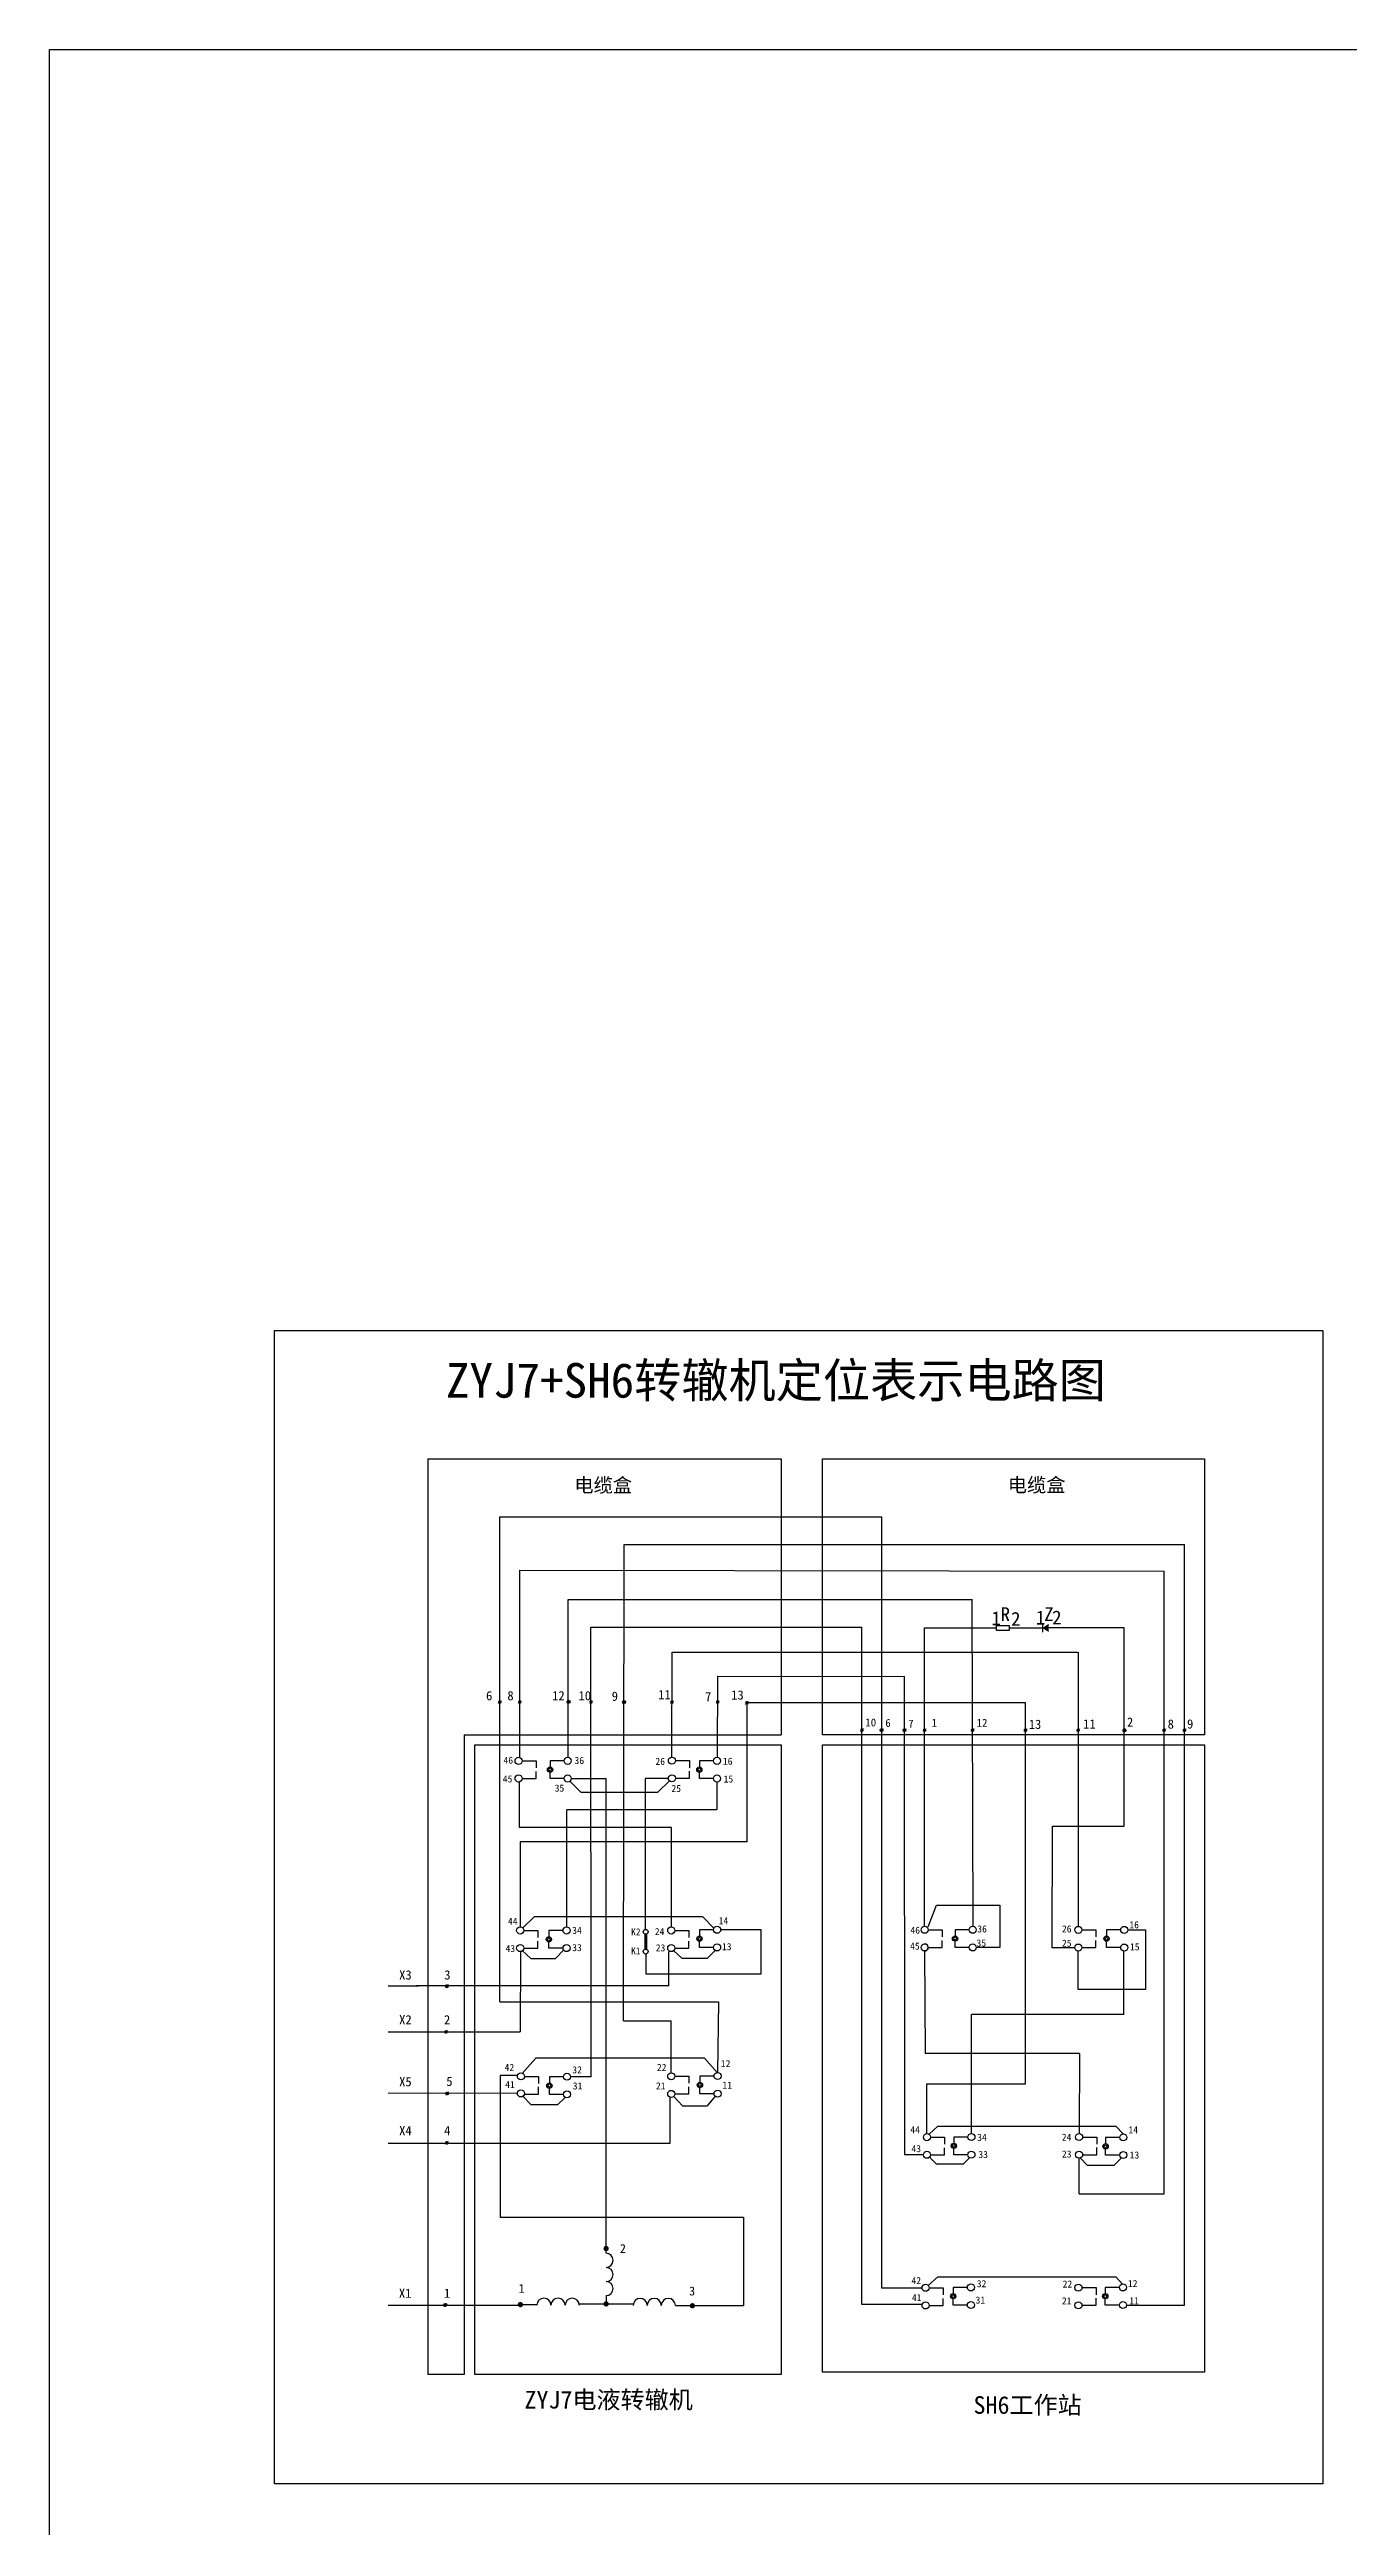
# Model space of a CAD drawing. Header units: millimetres. Extents: x 683 to 10813, y 550 to 4251.
# Drawn here: x 2953 to 4080, y 2103 to 4251 of the extents above; entities that cross this region are included whole.
import ezdxf
from ezdxf.enums import TextEntityAlignment as Align

# ---------------------------------------------------------------- set-up
doc = ezdxf.new("R2010")
doc.units = ezdxf.units.MM
doc.styles.add('宋体', font='SimSun.ttf')

# ---------------------------------------------------------------- blocks, each defined once
blk = doc.blocks.new('R')
blk.add_lwpolyline([(8, -1.6), (0, -1.6), (0, 1.6), (8, 1.6)], close=True)

msp = doc.modelspace()

# ---------------------------------------------------------------- hatches: boundary and pattern name
msp.add_hatch(color=256).paths.add_polyline_path([(3814.6, 2881.9), (3820.1, 2885.6), (3820.1, 2878.3)])
msp.add_hatch(color=256).paths.add_polyline_path([(3814.6, 2881.9), (3820.1, 2885.6), (3820.1, 2878.3)])

# ---------------------------------------------------------------- linework, layer by layer
for p, q in [((3281.4, 3028.6), (3281.4, 2234.6)), ((3281.4, 3028.6), (3588, 3028.6)), ((3588, 3028.6), (3588, 2789.3)), ((3344, 2978.2), (3675.3, 2978.2)), ((3344, 2557.7), (3344, 2978.2)), ((3344, 2978.2), (3675.3, 2978.2)), ((3675.3, 2309.5), (3675.3, 2978.2)), ((3451.3, 2541.4), (3451.8, 2954.4)), ((3451.3, 2541.4), (3451.8, 2954.4)), ((3451.8, 2954.4), (3937.9, 2954.4)), ((3451.8, 2954.4), (3937.9, 2954.4)), ((3937.9, 2294.8), (3937.9, 2954.4)), ((3361.2, 2769.5), (3361.4, 2932)), ((3361.2, 2769.5), (3361.4, 2932)), ((3361.4, 2932), (3920.1, 2931.1)), ((3361.4, 2932), (3920.1, 2931.1)), ((3920.1, 2453.2), (3920.1, 2931.1)), ((3920.1, 2391.4), (3920.1, 2931.1)), ((3754.4, 2623.3), (3753.7, 2906.5)), ((3423.1, 2492.6), (3423, 2882.7)), ((3423, 2882.7), (3657.8, 2882.7)), ((3423.1, 2492.6), (3423, 2882.7)), ((3423, 2882.7), (3657.8, 2882.7)), ((3657.8, 2295.3), (3657.8, 2882.7)), ((3712.4, 2623.3), (3712.3, 2881.9)), ((3785.7, 2881.9), (3789.2, 2881.9)), ((3789.2, 2881.9), (3814.4, 2881.9)), ((3814.6, 2885.6), (3814.6, 2878.3)), ((3814.6, 2885.6), (3814.6, 2878.3)), ((3885.5, 2882), (3820.1, 2882)), ((3493.2, 2770.1), (3493.3, 2860.8)), ((3493.2, 2770.1), (3493.3, 2860.8)), ((3493.3, 2860.8), (3845.1, 2860.8)), ((3493.3, 2860.8), (3845.1, 2860.8)), ((3845.5, 2860.8), (3845.5, 2623.2)), ((3845.5, 2860.8), (3845.5, 2623.2)), ((3532.8, 2770.1), (3532.9, 2839.5)), ((3558.5, 2696.6), (3558.5, 2817.3)), ((3559.8, 2817.3), (3799.9, 2817.3)), ((3559.8, 2817.3), (3799.9, 2817.3)), ((3799.9, 2486.6), (3799.9, 2817.3)), ((3312.9, 2789.3), (3312.9, 2234.6)), ((3312.9, 2789.3), (3588, 2789.3)), ((3363.2, 2766.7), (3375.5, 2766.7)), ((3363.2, 2766.7), (3375.5, 2766.7)), ((3363.2, 2751.4), (3375.5, 2751.4)), ((3363.2, 2751.4), (3375.5, 2751.4)), ((3375.5, 2766.7), (3375.5, 2760.5)), ((3375.5, 2766.7), (3375.5, 2760.5)), ((3375.5, 2751.4), (3375.5, 2757.5)), ((3375.5, 2751.4), (3375.5, 2757.5)), ((3399.8, 2766.7), (3387.5, 2766.7)), ((3387.5, 2766.7), (3387.5, 2760.6)), ((3387.5, 2751.4), (3387.5, 2757.6)), ((3399.8, 2751.4), (3387.5, 2751.4)), ((3405.9, 2751.4), (3436.2, 2751.4)), ((3436.2, 2346.1), (3436.2, 2751.4)), ((3490.1, 2751.4), (3470, 2751.4)), ((3490.1, 2751.4), (3470, 2751.4)), ((3470, 2751.4), (3470.1, 2620.5)), ((3491, 2749.5), (3480.9, 2739.4)), ((3491, 2749.5), (3480.9, 2739.4)), ((3496.3, 2766.9), (3508.5, 2766.9)), ((3496.3, 2766.9), (3508.5, 2766.9)), ((3496.3, 2751.6), (3508.5, 2751.6)), ((3496.3, 2751.6), (3508.5, 2751.6)), ((3508.5, 2766.9), (3508.5, 2760.7)), ((3508.5, 2766.9), (3508.5, 2760.7)), ((3508.5, 2751.6), (3508.5, 2757.7)), ((3508.5, 2751.6), (3508.5, 2757.7)), ((3529.2, 2766.7), (3517, 2766.7)), ((3517, 2766.7), (3517, 2760.6)), ((3517, 2751.4), (3517, 2757.6)), ((3529.2, 2751.4), (3517, 2751.4)), ((3360.7, 2748.2), (3360.7, 2709.1)), ((3360.7, 2748.2), (3360.7, 2709.1)), ((3404.9, 2748.7), (3414.2, 2739.4)), ((3404.9, 2748.7), (3414.2, 2739.4)), ((3414.2, 2739.4), (3480.9, 2739.4)), ((3414.2, 2739.4), (3480.9, 2739.4)), ((3532.3, 2748.2), (3532.3, 2724.5)), ((3360.7, 2709.1), (3492.7, 2709.1)), ((3360.7, 2709.1), (3492.7, 2709.1)), ((3492.9, 2623), (3492.9, 2708.6)), ((3492.9, 2623), (3492.9, 2708.6)), ((3558.5, 2696.6), (3361.6, 2696.6)), ((3361.6, 2696.6), (3361.6, 2622.6)), ((3363.7, 2621.6), (3373.6, 2631.4)), ((3363.7, 2621.6), (3373.6, 2631.4)), ((3519.9, 2631.4), (3373.6, 2631.4)), ((3519.9, 2631.4), (3373.6, 2631.4)), ((3529.6, 2621.7), (3519.9, 2631.4)), ((3529.6, 2621.7), (3519.9, 2631.4)), ((3751.1, 2620.2), (3738.8, 2620.2)), ((3738.8, 2620.2), (3738.8, 2614.1)), ((3364.7, 2619.6), (3376.9, 2619.6)), ((3364.7, 2619.6), (3376.9, 2619.6)), ((3364.7, 2604.3), (3376.9, 2604.3)), ((3364.7, 2604.3), (3376.9, 2604.3)), ((3376.9, 2619.6), (3376.9, 2613.4)), ((3376.9, 2619.6), (3376.9, 2613.4)), ((3376.9, 2604.3), (3376.9, 2610.4)), ((3376.9, 2604.3), (3376.9, 2610.4)), ((3398.7, 2619.6), (3386.5, 2619.6)), ((3386.5, 2619.6), (3386.5, 2613.5)), ((3469.6, 2616.6), (3469.6, 2603.1)), ((3469.6, 2616.6), (3469.6, 2603.1)), ((3470.4, 2616.3), (3470.4, 2603.4)), ((3470.4, 2616.3), (3470.4, 2603.4)), ((3470.6, 2599.2), (3470.6, 2582)), ((3470.6, 2599.2), (3470.6, 2582)), ((3471.1, 2616.6), (3471.1, 2603.1)), ((3471.1, 2616.6), (3471.1, 2603.1)), ((3490.3, 2601.4), (3490.3, 2571.5)), ((3490.3, 2601.4), (3490.3, 2571.5)), ((3494.8, 2601.9), (3501.9, 2595.6)), ((3494.8, 2601.9), (3501.9, 2595.6)), ((3495.7, 2619.6), (3507.9, 2619.6)), ((3495.7, 2619.6), (3507.9, 2619.6)), ((3495.7, 2604.3), (3507.9, 2604.3)), ((3495.7, 2604.3), (3507.9, 2604.3)), ((3507.9, 2619.6), (3507.9, 2613.4)), ((3507.9, 2619.6), (3507.9, 2613.4)), ((3507.9, 2604.3), (3507.9, 2610.4)), ((3507.9, 2604.3), (3507.9, 2610.4)), ((3517.1, 2620.2), (3517.1, 2614.1)), ((3529.3, 2620.2), (3517.1, 2620.2)), ((3517.1, 2620.2), (3517.1, 2614.1)), ((3529.3, 2620.2), (3517.1, 2620.2)), ((3517.1, 2604.9), (3517.1, 2611)), ((3517.1, 2604.9), (3517.1, 2611)), ((3529.3, 2604.9), (3517.1, 2604.9)), ((3529.3, 2604.9), (3517.1, 2604.9)), ((3530.9, 2602.5), (3524.2, 2595.6)), ((3530.9, 2602.5), (3524.2, 2595.6)), ((3570.7, 2620.2), (3535.4, 2620.2)), ((3570.7, 2582), (3570.7, 2620.2)), ((3712.4, 2601.8), (3712.8, 2512.8)), ((3715.4, 2620.2), (3727.7, 2620.2)), ((3715.4, 2620.2), (3727.7, 2620.2)), ((3715.4, 2604.9), (3727.7, 2604.9)), ((3715.4, 2604.9), (3727.7, 2604.9)), ((3727.7, 2620.2), (3727.7, 2614.1)), ((3727.7, 2620.2), (3727.7, 2614.1)), ((3727.7, 2604.9), (3727.7, 2611)), ((3727.7, 2604.9), (3727.7, 2611)), ((3738.8, 2604.9), (3738.8, 2611.1)), ((3751.1, 2604.9), (3738.8, 2604.9)), ((3842.6, 2604.7), (3823.1, 2604.7)), ((3823.1, 2604.7), (3823.1, 2604.7)), ((3823.1, 2604.7), (3823.1, 2604.7)), ((3848.7, 2620.1), (3861, 2620.1)), ((3848.7, 2620.1), (3861, 2620.1)), ((3848.7, 2604.8), (3861, 2604.8)), ((3848.7, 2604.8), (3861, 2604.8)), ((3861, 2620.1), (3861, 2614)), ((3861, 2620.1), (3861, 2614)), ((3861, 2604.8), (3861, 2610.9)), ((3861, 2604.8), (3861, 2610.9)), ((3870.2, 2620.1), (3870.2, 2614)), ((3882.4, 2620.1), (3870.2, 2620.1)), ((3870.2, 2604.8), (3870.2, 2611)), ((3882.4, 2604.8), (3870.2, 2604.8)), ((3885.2, 2586.5), (3885.2, 2601.7)), ((3470.6, 2582), (3570.7, 2582)), ((3501.9, 2595.6), (3524.2, 2595.6)), ((3501.9, 2595.6), (3524.2, 2595.6)), ((3247.1, 2571.5), (3273.7, 2571.5)), ((3247.1, 2571.5), (3273.7, 2571.5)), ((3490.6, 2571.6), (3271.3, 2571.5)), ((3490.6, 2571.6), (3271.3, 2571.5)), ((3344, 2557.7), (3533.5, 2557.7)), ((3533.5, 2557.7), (3532.8, 2496.4)), ((3451.2, 2541.4), (3492.6, 2541.4)), ((3451.2, 2541.4), (3492.6, 2541.4)), ((3492.6, 2496.3), (3492.6, 2541.4)), ((3492.6, 2496.3), (3492.6, 2541.4)), ((3753, 2485.7), (3753, 2546.7)), ((3753, 2485.7), (3753, 2535.2)), ((3885.2, 2546.7), (3758, 2546.7)), ((3846.6, 2512.8), (3712.8, 2512.8)), ((3846.6, 2512.8), (3846.4, 2443.6)), ((3359.4, 2493.8), (3344.1, 2493.8)), ((3363.4, 2495.6), (3374.8, 2508.7)), ((3365.2, 2493.1), (3377.5, 2493.1)), ((3365.2, 2493.1), (3377.5, 2493.1)), ((3521.5, 2508.9), (3374.9, 2508.9)), ((3377.5, 2493.1), (3377.5, 2486.9)), ((3377.5, 2493.1), (3377.5, 2486.9)), ((3399.1, 2492.8), (3386.9, 2492.8)), ((3386.9, 2492.8), (3386.9, 2486.6)), ((3399.1, 2492.8), (3386.9, 2492.8)), ((3386.9, 2492.8), (3386.9, 2486.6)), ((3423.1, 2492.6), (3405.3, 2492.6)), ((3495.6, 2493.2), (3507.9, 2493.2)), ((3495.6, 2493.2), (3507.9, 2493.2)), ((3507.9, 2493.2), (3507.9, 2487.1)), ((3507.9, 2493.2), (3507.9, 2487.1)), ((3517.5, 2493.4), (3517.5, 2487.3)), ((3529.7, 2493.4), (3517.5, 2493.4)), ((3532.4, 2496.4), (3521.5, 2508.9)), ((3359.2, 2478.3), (3247.1, 2478.4)), ((3359.2, 2478.3), (3247.1, 2478.4)), ((3363.8, 2475.8), (3371, 2468.3)), ((3363.8, 2475.8), (3371, 2468.3)), ((3365.2, 2477.8), (3377.5, 2477.8)), ((3365.2, 2477.8), (3377.5, 2477.8)), ((3377.5, 2477.8), (3377.5, 2483.9)), ((3377.5, 2477.8), (3377.5, 2483.9)), ((3386.9, 2477.5), (3386.9, 2483.6)), ((3386.9, 2477.5), (3386.9, 2483.6)), ((3399.1, 2477.5), (3386.9, 2477.5)), ((3399.1, 2477.5), (3386.9, 2477.5)), ((3400.5, 2474.9), (3394, 2468.3)), ((3400.5, 2474.9), (3394, 2468.3)), ((3491.7, 2435.3), (3491.7, 2475.1)), ((3494.8, 2475.7), (3502.3, 2467.5)), ((3495.6, 2477.9), (3507.9, 2477.9)), ((3495.6, 2477.9), (3507.9, 2477.9)), ((3507.9, 2477.9), (3507.9, 2484)), ((3507.9, 2477.9), (3507.9, 2484)), ((3517.5, 2478.1), (3517.5, 2484.2)), ((3529.7, 2478.1), (3517.5, 2478.1)), ((3530.7, 2475.8), (3523.8, 2467.5)), ((3714.4, 2443.4), (3714.4, 2486.6)), ((3714.4, 2486.6), (3799.9, 2486.6)), ((3394, 2468.3), (3371, 2468.3)), ((3394, 2468.3), (3371, 2468.3)), ((3502.3, 2467.5), (3523.8, 2467.5)), ((3714.4, 2443.4), (3714.4, 2461.5)), ((3716.4, 2443), (3723.8, 2450)), ((3716.4, 2443), (3723.8, 2450)), ((3723.8, 2450), (3878.1, 2450)), ((3723.8, 2450), (3878.1, 2450)), ((3884.7, 2443.2), (3878.1, 2450)), ((3884.7, 2443.2), (3878.1, 2450)), ((3247.1, 2435.3), (3491.7, 2435.3)), ((3717.4, 2440.4), (3729.7, 2440.4)), ((3717.4, 2440.4), (3729.7, 2440.4)), ((3729.7, 2440.4), (3729.7, 2434.3)), ((3729.7, 2440.4), (3729.7, 2434.3)), ((3729.7, 2425.1), (3729.7, 2431.2)), ((3729.7, 2425.1), (3729.7, 2431.2)), ((3749.9, 2440.5), (3737.7, 2440.5)), ((3737.7, 2440.5), (3737.7, 2434.4)), ((3737.7, 2425.2), (3737.7, 2431.4)), ((3849.5, 2440.5), (3861.7, 2440.5)), ((3849.5, 2440.5), (3861.7, 2440.5)), ((3861.7, 2440.5), (3861.7, 2434.4)), ((3861.7, 2440.5), (3861.7, 2434.4)), ((3861.7, 2425.2), (3861.7, 2431.3)), ((3861.7, 2425.2), (3861.7, 2431.3)), ((3869.4, 2440.2), (3869.4, 2434)), ((3881.6, 2440.2), (3869.4, 2440.2)), ((3869.4, 2440.2), (3869.4, 2434)), ((3881.6, 2440.2), (3869.4, 2440.2)), ((3869.4, 2424.9), (3869.4, 2431)), ((3869.4, 2424.9), (3869.4, 2431)), ((3711.3, 2425), (3694.9, 2425)), ((3716.7, 2423), (3722.7, 2417)), ((3717.4, 2425.1), (3729.7, 2425.1)), ((3717.4, 2425.1), (3729.7, 2425.1)), ((3745.7, 2417), (3722.7, 2417)), ((3749.9, 2425.2), (3737.7, 2425.2)), ((3751.4, 2422.6), (3745.7, 2417)), ((3846.4, 2411.1), (3846.4, 2422.2)), ((3846.4, 2391.4), (3846.4, 2422.2)), ((3847.3, 2422.6), (3853.6, 2415.8)), ((3847.3, 2422.6), (3853.6, 2415.8)), ((3849.5, 2425.2), (3861.7, 2425.2)), ((3849.5, 2425.2), (3861.7, 2425.2)), ((3876.6, 2415.8), (3853.6, 2415.8)), ((3876.6, 2415.8), (3853.6, 2415.8)), ((3881.6, 2424.9), (3869.4, 2424.9)), ((3881.6, 2424.9), (3869.4, 2424.9)), ((3882.9, 2422.2), (3876.6, 2415.8)), ((3882.9, 2422.2), (3876.6, 2415.8)), ((3876.6, 2415.8), (3876.6, 2415.8)), ((3876.6, 2415.8), (3876.6, 2415.8)), ((3846.4, 2391.4), (3920.1, 2391.4)), ((3555.4, 2362.8), (3555.4, 2294.5)), ((3436.1, 2303), (3436.1, 2297.4)), ((3710.2, 2309.5), (3675.3, 2309.5)), ((3710.2, 2309.5), (3675.3, 2309.5)), ((3715.6, 2311.7), (3723.8, 2319.4)), ((3715.6, 2311.7), (3723.8, 2319.4)), ((3716.3, 2309.8), (3728.5, 2309.8)), ((3716.3, 2309.8), (3728.5, 2309.8)), ((3723.8, 2319.4), (3878.1, 2319.4)), ((3723.8, 2319.4), (3878.1, 2319.4)), ((3728.5, 2309.8), (3728.5, 2303.6)), ((3728.5, 2309.8), (3728.5, 2303.6)), ((3728.5, 2294.5), (3728.5, 2300.6)), ((3728.5, 2294.5), (3728.5, 2300.6)), ((3749.4, 2310.1), (3737.2, 2310.1)), ((3737.2, 2310.1), (3737.2, 2304)), ((3749.4, 2310.1), (3737.2, 2310.1)), ((3737.2, 2310.1), (3737.2, 2304)), ((3737.2, 2294.8), (3737.2, 2301)), ((3737.2, 2294.8), (3737.2, 2301)), ((3848.9, 2309.9), (3861.1, 2309.9)), ((3848.9, 2309.9), (3861.1, 2309.9)), ((3861.1, 2309.9), (3861.1, 2303.8)), ((3861.1, 2309.9), (3861.1, 2303.8)), ((3861.1, 2294.6), (3861.1, 2300.7)), ((3861.1, 2294.6), (3861.1, 2300.7)), ((3869.1, 2310.1), (3869.1, 2304)), ((3881.3, 2310.1), (3869.1, 2310.1)), ((3869.1, 2310.1), (3869.1, 2304)), ((3881.3, 2310.1), (3869.1, 2310.1)), ((3869.1, 2294.8), (3869.1, 2300.9)), ((3869.1, 2294.8), (3869.1, 2300.9)), ((3883.9, 2313), (3878.1, 2319.4)), ((3883.9, 2313), (3878.1, 2319.4)), ((3247.1, 2294.6), (3359.6, 2294.6)), ((3375.8, 2295), (3363.4, 2295)), ((3412.9, 2295.8), (3459.9, 2295.8)), ((3496.3, 2294.5), (3508.7, 2294.5)), ((3513.5, 2294.5), (3555.4, 2294.5)), ((3710.6, 2295.3), (3657.8, 2295.3)), ((3710.6, 2295.3), (3657.8, 2295.3)), ((3710.6, 2295.3), (3710.6, 2295.3)), ((3710.6, 2295.3), (3710.6, 2295.3)), ((3716.3, 2294.5), (3728.5, 2294.5)), ((3716.3, 2294.5), (3728.5, 2294.5)), ((3749.4, 2294.8), (3737.2, 2294.8)), ((3749.4, 2294.8), (3737.2, 2294.8)), ((3845.5, 2291.7), (3845.5, 2291.6)), ((3845.5, 2291.7), (3845.5, 2291.6)), ((3848.9, 2294.6), (3861.1, 2294.6)), ((3848.9, 2294.6), (3861.1, 2294.6)), ((3881.3, 2294.8), (3869.1, 2294.8)), ((3881.3, 2294.8), (3869.1, 2294.8)), ((3887.4, 2294.8), (3937.9, 2294.8)), ((3312.9, 2234.6), (3281.4, 2234.6)), ((3312.9, 2234.6), (3281.4, 2234.6))]:
    msp.add_line(p, q)
at = {"color": 3}
for p, q in [((3403.3, 2769.6), (3403.3, 2906.5)), ((3403.3, 2906.5), (3753.7, 2906.5)), ((3754.4, 2623.3), (3753.7, 2906.5)), ((3712.3, 2881.9), (3774.7, 2881.9)), ((3712.4, 2623.3), (3712.3, 2881.9)), ((3785.7, 2881.9), (3789.2, 2881.9)), ((3789.2, 2881.9), (3814.6, 2881.9)), ((3885.5, 2882), (3820.1, 2882)), ((3885.5, 2710.1), (3885.5, 2882)), ((3532.8, 2770.1), (3532.9, 2840)), ((3532.9, 2840), (3694.9, 2839.9)), ((3695.3, 2425), (3694.9, 2839.9)), ((3399.8, 2766.7), (3387.5, 2766.7)), ((3387.5, 2766.7), (3387.5, 2760.6)), ((3387.5, 2751.4), (3387.5, 2757.6)), ((3399.8, 2751.4), (3387.5, 2751.4)), ((3405.9, 2751.4), (3436.2, 2751.4)), ((3436.2, 2346.1), (3436.2, 2751.4)), ((3529.2, 2766.7), (3517, 2766.7)), ((3517, 2766.7), (3517, 2760.6)), ((3517, 2751.4), (3517, 2757.6)), ((3529.2, 2751.4), (3517, 2751.4)), ((3532.3, 2748.2), (3532.3, 2724.5)), ((3402.2, 2623), (3402.2, 2724.5)), ((3402.4, 2724.5), (3532.3, 2724.5)), ((3823.1, 2604.7), (3823.2, 2710.1)), ((3823.2, 2710.1), (3885.5, 2710.1)), ((3715.4, 2622.8), (3722.8, 2641.6)), ((3722.8, 2641.6), (3777.6, 2641.6)), ((3751.1, 2620.2), (3738.8, 2620.2)), ((3738.8, 2620.2), (3738.8, 2614.1)), ((3777.6, 2641.6), (3777.6, 2604.9)), ((3361.9, 2601.2), (3361.7, 2531.7)), ((3363.3, 2602.3), (3370.7, 2595.3)), ((3398.7, 2619.6), (3386.5, 2619.6)), ((3386.5, 2619.6), (3386.5, 2613.5)), ((3386.5, 2604.3), (3386.5, 2610.4)), ((3398.7, 2604.3), (3386.5, 2604.3)), ((3399, 2602.3), (3392.3, 2595.3)), ((3738.8, 2604.9), (3738.8, 2611.1)), ((3751.1, 2604.9), (3738.8, 2604.9)), ((3777.6, 2604.9), (3757.2, 2604.9)), ((3842.6, 2604.7), (3823.1, 2604.7)), ((3845.7, 2568.4), (3845.7, 2601.8)), ((3870.2, 2620.1), (3870.2, 2614)), ((3882.4, 2620.1), (3870.2, 2620.1)), ((3870.2, 2604.8), (3870.2, 2611)), ((3882.4, 2604.8), (3870.2, 2604.8)), ((3885.2, 2546.7), (3885.2, 2601.7)), ((3888.6, 2620.1), (3903.9, 2620.1)), ((3903.9, 2620.1), (3903.9, 2568.4)), ((3370.7, 2595.3), (3392.3, 2595.3)), ((3903.9, 2568.4), (3845.7, 2568.4)), ((3885.2, 2546.7), (3753, 2546.7)), ((3753, 2443.6), (3753, 2546.7)), ((3247.1, 2531.7), (3361.7, 2531.7)), ((3359.4, 2493.8), (3344.1, 2493.8)), ((3344.1, 2493.8), (3344.1, 2371.1)), ((3363.4, 2495.6), (3374.8, 2508.7)), ((3521.5, 2508.9), (3374.9, 2508.9)), ((3517.5, 2493.4), (3517.5, 2487.3)), ((3529.7, 2493.4), (3517.5, 2493.4)), ((3532.4, 2496.4), (3521.5, 2508.9)), ((3491.7, 2435.3), (3491.7, 2475.1)), ((3494.8, 2475.7), (3502.3, 2467.5)), ((3517.5, 2478.1), (3517.5, 2484.2)), ((3529.7, 2478.1), (3517.5, 2478.1)), ((3530.7, 2475.8), (3523.8, 2467.5)), ((3502.3, 2467.5), (3523.8, 2467.5)), ((3247.1, 2435.3), (3491.7, 2435.3)), ((3749.9, 2440.5), (3737.7, 2440.5)), ((3737.7, 2440.5), (3737.7, 2434.4)), ((3737.7, 2425.2), (3737.7, 2431.4)), ((3711.3, 2425), (3694.9, 2425)), ((3716.7, 2423), (3722.7, 2417)), ((3745.7, 2417), (3722.7, 2417)), ((3749.9, 2425.2), (3737.7, 2425.2)), ((3751.4, 2422.6), (3745.7, 2417)), ((3344.1, 2371.1), (3555.4, 2371.1)), ((3555.4, 2371.1), (3555.4, 2294.5)), ((3436.1, 2339.7), (3436.1, 2341.5)), ((3436.1, 2339.7), (3436.1, 2341.5)), ((3436.1, 2303), (3436.1, 2297.4)), ((3247.1, 2294.6), (3359.6, 2294.6)), ((3375.8, 2295), (3363.4, 2295)), ((3412.9, 2295.8), (3459.9, 2295.8)), ((3496.3, 2294.5), (3508.7, 2294.5)), ((3513.5, 2294.5), (3555.4, 2294.5))]:
    msp.add_line(p, q, dxfattribs=at)
for points in [[(2953.4, 4250.5), (7369.9, 4250.5), (7369.9, 550), (2953.4, 550)], [(3623.7, 3028.6), (3955.1, 3028.6), (3955.1, 2789.3), (3623.7, 2789.3)], [(3322.4, 2780.7), (3588, 2780.7), (3588, 2234.6), (3322.4, 2234.6)], [(3623.8, 2780.7), (3955.1, 2780.7), (3955.1, 2236.6), (3623.8, 2236.6)]]:
    msp.add_lwpolyline(points, close=True)
at = {"color": 2, "linetype": 'ByBlock'}
msp.add_lwpolyline([(3148.6, 3139.8), (4057.9, 3139.8), (4057.9, 2139.8), (3148.6, 2139.8)], close=True, dxfattribs=at)
at = {"const_width": 0.292}
for points in [[(3344, 2817.7), (3342.2, 2816)], [(3344, 2817.7), (3342.2, 2816)], [(3344, 2817.7), (3345.8, 2819.5)], [(3344, 2817.7), (3345.8, 2819.5)], [(3361.2, 2817.7), (3359.5, 2816)], [(3361.2, 2817.7), (3359.5, 2816)], [(3361.2, 2817.7), (3363, 2819.5)], [(3361.2, 2817.7), (3363, 2819.5)], [(3403.4, 2817.7), (3401.6, 2816)], [(3403.4, 2817.7), (3401.6, 2816)], [(3403.4, 2817.7), (3405.1, 2819.5)], [(3403.4, 2817.7), (3405.1, 2819.5)], [(3423, 2817.7), (3421.3, 2816)], [(3423, 2817.7), (3421.3, 2816)], [(3423, 2817.7), (3424.8, 2819.5)], [(3423, 2817.7), (3424.8, 2819.5)], [(3451.7, 2817.7), (3449.9, 2816)], [(3451.7, 2817.7), (3449.9, 2816)], [(3451.7, 2817.7), (3453.5, 2819.5)], [(3451.7, 2817.7), (3453.5, 2819.5)], [(3493.3, 2817.6), (3491.5, 2815.8)], [(3493.3, 2817.6), (3491.5, 2815.8)], [(3493.3, 2817.6), (3495, 2819.4)], [(3493.3, 2817.6), (3495, 2819.4)], [(3532.8, 2817.7), (3531.1, 2816)], [(3532.8, 2817.7), (3531.1, 2816)], [(3532.8, 2817.7), (3534.6, 2819.5)], [(3532.8, 2817.7), (3534.6, 2819.5)], [(3558.3, 2817), (3556.5, 2815.2)], [(3558.3, 2817), (3556.5, 2815.2)], [(3558.3, 2817), (3560.1, 2818.7)], [(3558.3, 2817), (3560.1, 2818.7)], [(3658.1, 2793.3), (3656.3, 2791.5)], [(3658.1, 2793.3), (3656.3, 2791.5)], [(3658.1, 2793.3), (3659.9, 2795.1)], [(3658.1, 2793.3), (3659.9, 2795.1)], [(3675.3, 2793.3), (3673.5, 2791.5)], [(3675.3, 2793.3), (3673.5, 2791.5)], [(3675.3, 2793.3), (3677.1, 2795.1)], [(3675.3, 2793.3), (3677.1, 2795.1)], [(3694.9, 2793.3), (3693.1, 2791.5)], [(3694.9, 2793.3), (3693.1, 2791.5)], [(3694.9, 2793.3), (3696.7, 2795.1)], [(3694.9, 2793.3), (3696.7, 2795.1)], [(3712.3, 2793.3), (3710.5, 2791.5)], [(3712.3, 2793.3), (3710.5, 2791.5)], [(3712.3, 2793.3), (3714.1, 2795.1)], [(3712.3, 2793.3), (3714.1, 2795.1)], [(3754, 2793.4), (3752.2, 2791.6)], [(3754, 2793.4), (3752.2, 2791.6)], [(3754, 2793.4), (3755.8, 2795.2)], [(3754, 2793.4), (3755.8, 2795.2)], [(3799.9, 2793.3), (3798.1, 2791.5)], [(3799.9, 2793.3), (3798.1, 2791.5)], [(3799.9, 2793.3), (3801.7, 2795.1)], [(3799.9, 2793.3), (3801.7, 2795.1)], [(3845.5, 2793.3), (3843.7, 2791.5)], [(3845.5, 2793.3), (3843.7, 2791.5)], [(3845.5, 2793.3), (3847.3, 2795.1)], [(3845.5, 2793.3), (3847.3, 2795.1)], [(3885.5, 2793.3), (3883.7, 2791.5)], [(3885.5, 2793.3), (3883.7, 2791.5)], [(3885.5, 2793.3), (3887.3, 2795.1)], [(3885.5, 2793.3), (3887.3, 2795.1)], [(3920.1, 2793.3), (3918.3, 2791.5)], [(3920.1, 2793.3), (3918.3, 2791.5)], [(3920.1, 2793.3), (3921.9, 2795.1)], [(3920.1, 2793.3), (3921.9, 2795.1)], [(3937.8, 2793.3), (3936, 2791.5)], [(3937.8, 2793.3), (3936, 2791.5)], [(3937.8, 2793.3), (3939.6, 2795.1)], [(3937.8, 2793.3), (3939.6, 2795.1)], [(3298, 2571.4), (3296.2, 2569.6)], [(3298, 2571.4), (3296.2, 2569.6)], [(3298, 2571.4), (3299.7, 2573.2)], [(3298, 2571.4), (3299.7, 2573.2)], [(3297.2, 2531.7), (3295.4, 2530)], [(3297.2, 2531.7), (3295.4, 2530)], [(3297.2, 2531.7), (3299, 2533.5)], [(3297.2, 2531.7), (3299, 2533.5)], [(3298.2, 2478.2), (3296.4, 2476.4)], [(3298.2, 2478.2), (3296.4, 2476.4)], [(3298.2, 2478.2), (3299.9, 2480)], [(3298.2, 2478.2), (3299.9, 2480)], [(3298, 2435.5), (3296.2, 2433.7)], [(3298, 2435.5), (3296.2, 2433.7)], [(3298, 2435.5), (3299.8, 2437.3)], [(3298, 2435.5), (3299.8, 2437.3)], [(3296.5, 2294.7), (3294.7, 2292.9)], [(3296.5, 2294.7), (3294.7, 2292.9)], [(3296.5, 2294.7), (3298.2, 2296.5)], [(3296.5, 2294.7), (3298.2, 2296.5)]]:
    msp.add_lwpolyline(points, dxfattribs=at)
for points, const_width in [([(3343.2, 2817.7, 1), (3344.7, 2817.7, 1)], 1.56), ([(3343.2, 2817.7, 1), (3344.7, 2817.7, 1)], 1.56), ([(3360.5, 2817.7, 1), (3362, 2817.7, 1)], 1.56), ([(3360.5, 2817.7, 1), (3362, 2817.7, 1)], 1.56), ([(3402.6, 2817.7, 1), (3404.1, 2817.7, 1)], 1.56), ([(3402.6, 2817.7, 1), (3404.1, 2817.7, 1)], 1.56), ([(3422.3, 2817.7, 1), (3423.8, 2817.7, 1)], 1.56), ([(3422.3, 2817.7, 1), (3423.8, 2817.7, 1)], 1.56), ([(3450.9, 2817.7, 1), (3452.4, 2817.7, 1)], 1.56), ([(3450.9, 2817.7, 1), (3452.4, 2817.7, 1)], 1.56), ([(3492.5, 2817.6, 1), (3494, 2817.6, 1)], 1.56), ([(3492.5, 2817.6, 1), (3494, 2817.6, 1)], 1.56), ([(3532.1, 2817.7, 1), (3533.6, 2817.7, 1)], 1.56), ([(3532.1, 2817.7, 1), (3533.6, 2817.7, 1)], 1.56), ([(3557.5, 2817, 1), (3559.1, 2817, 1)], 1.56), ([(3557.5, 2817, 1), (3559.1, 2817, 1)], 1.56), ([(3657.3, 2793.3, 1), (3658.8, 2793.3, 1)], 1.56), ([(3657.3, 2793.3, 1), (3658.8, 2793.3, 1)], 1.56), ([(3674.6, 2793.3, 1), (3676.1, 2793.3, 1)], 1.56), ([(3674.6, 2793.3, 1), (3676.1, 2793.3, 1)], 1.56), ([(3694.1, 2793.3, 1), (3695.6, 2793.3, 1)], 1.56), ([(3694.1, 2793.3, 1), (3695.6, 2793.3, 1)], 1.56), ([(3711.6, 2793.3, 1), (3713.1, 2793.3, 1)], 1.56), ([(3711.6, 2793.3, 1), (3713.1, 2793.3, 1)], 1.56), ([(3753.2, 2793.4, 1), (3754.8, 2793.4, 1)], 1.56), ([(3753.2, 2793.4, 1), (3754.8, 2793.4, 1)], 1.56), ([(3799.1, 2793.3, 1), (3800.7, 2793.3, 1)], 1.56), ([(3799.1, 2793.3, 1), (3800.7, 2793.3, 1)], 1.56), ([(3844.8, 2793.3, 1), (3846.3, 2793.3, 1)], 1.56), ([(3844.8, 2793.3, 1), (3846.3, 2793.3, 1)], 1.56), ([(3884.7, 2793.3, 1), (3886.3, 2793.3, 1)], 1.56), ([(3884.7, 2793.3, 1), (3886.3, 2793.3, 1)], 1.56), ([(3919.3, 2793.3, 1), (3920.9, 2793.3, 1)], 1.56), ([(3919.3, 2793.3, 1), (3920.9, 2793.3, 1)], 1.56), ([(3937, 2793.3, 1), (3938.6, 2793.3, 1)], 1.56), ([(3937, 2793.3, 1), (3938.6, 2793.3, 1)], 1.56), ([(3297.2, 2571.4, 1), (3298.7, 2571.4, 1)], 1.56), ([(3297.2, 2571.4, 1), (3298.7, 2571.4, 1)], 1.56), ([(3296.5, 2531.7, 1), (3298, 2531.7, 1)], 1.56), ([(3296.5, 2531.7, 1), (3298, 2531.7, 1)], 1.56), ([(3297.4, 2478.2, 1), (3298.9, 2478.2, 1)], 1.56), ([(3297.4, 2478.2, 1), (3298.9, 2478.2, 1)], 1.56), ([(3297.2, 2435.5, 1), (3298.8, 2435.5, 1)], 1.56), ([(3297.2, 2435.5, 1), (3298.8, 2435.5, 1)], 1.56), ([(3435, 2343.8, 1), (3437.3, 2343.8, 1)], 2.29), ([(3435, 2343.8, 1), (3437.3, 2343.8, 1)], 2.29), ([(3435, 2295.8, 1), (3437.3, 2295.8, 1)], 2.29), ([(3435, 2295.8, 1), (3437.3, 2295.8, 1)], 2.29), ([(3295.7, 2294.7, 1), (3297.2, 2294.7, 1)], 1.56), ([(3295.7, 2294.7, 1), (3297.2, 2294.7, 1)], 1.56), ([(3360.6, 2295.2, 1), (3362.9, 2295.2, 1)], 2.29), ([(3360.6, 2295.2, 1), (3362.9, 2295.2, 1)], 2.29), ([(3509.8, 2294.2, 1), (3512.1, 2294.2, 1)], 2.29), ([(3509.8, 2294.2, 1), (3512.1, 2294.2, 1)], 2.29)]:
    msp.add_lwpolyline(points, format="xyb", close=True, dxfattribs=dict(const_width=const_width))
for centre, radius in [((3403.6, 2818), 1.22), ((3403.6, 2818), 1.22), ((3451.7, 2817.5), 1.22), ((3451.7, 2817.5), 1.22), ((3675, 2793.4), 1.22), ((3675, 2793.4), 1.22), ((3694.9, 2793.4), 1.22), ((3694.9, 2793.4), 1.22), ((3885.7, 2793.1), 1.22), ((3885.7, 2793.1), 1.22), ((3360.2, 2766.7), 3.06), ((3360.2, 2766.7), 3.06), ((3360.2, 2751.4), 3.06), ((3360.2, 2751.4), 3.06), ((3387.5, 2759.1), 2.29), ((3387.5, 2759.1), 2.29), ((3387.5, 2759.1), 1.22), ((3387.5, 2759.1), 1.22), ((3402.8, 2766.7), 3.06), ((3402.8, 2766.7), 3.06), ((3402.8, 2751.4), 3.06), ((3402.8, 2751.4), 3.06), ((3493.2, 2766.9), 3.06), ((3493.2, 2766.9), 3.06), ((3493.2, 2751.6), 3.06), ((3493.2, 2751.6), 3.06), ((3517, 2759.1), 2.29), ((3517, 2759.1), 2.29), ((3517, 2759.1), 1.22), ((3517, 2759.1), 1.22), ((3532.3, 2766.7), 3.06), ((3532.3, 2766.7), 3.06), ((3532.3, 2751.4), 3.06), ((3532.3, 2751.4), 3.06), ((3361.6, 2619.6), 3.06), ((3361.6, 2619.6), 3.06), ((3401.8, 2619.6), 3.06), ((3401.8, 2619.6), 3.06), ((3470.4, 2618.4), 2.12), ((3470.4, 2618.4), 2.12), ((3492.6, 2619.6), 3.06), ((3492.6, 2619.6), 3.06), ((3532.4, 2620.2), 3.06), ((3532.4, 2620.2), 3.06), ((3712.4, 2620.2), 3.06), ((3712.4, 2620.2), 3.06), ((3754.1, 2620.2), 3.06), ((3754.1, 2620.2), 3.06), ((3845.7, 2620.1), 3.06), ((3845.7, 2620.1), 3.06), ((3885.5, 2620.1), 3.06), ((3885.5, 2620.1), 3.06), ((3361.6, 2604.3), 3.06), ((3361.6, 2604.3), 3.06), ((3386.5, 2611.9), 2.29), ((3386.5, 2611.9), 2.29), ((3386.5, 2611.9), 1.22), ((3386.5, 2611.9), 1.22), ((3401.8, 2604.3), 3.06), ((3401.8, 2604.3), 3.06), ((3470.4, 2601.3), 2.12), ((3470.4, 2601.3), 2.12), ((3492.6, 2604.3), 3.06), ((3492.6, 2604.3), 3.06), ((3517.1, 2612.5), 2.29), ((3517.1, 2612.5), 2.29), ((3517.1, 2612.5), 1.22), ((3517.1, 2612.5), 1.22), ((3532.4, 2604.9), 3.06), ((3532.4, 2604.9), 3.06), ((3712.4, 2604.9), 3.06), ((3738.8, 2612.6), 2.29), ((3738.8, 2612.6), 2.29), ((3738.8, 2612.6), 1.22), ((3738.8, 2612.6), 1.22), ((3754.1, 2604.9), 3.06), ((3754.1, 2604.9), 3.06), ((3845.7, 2604.8), 3.06), ((3845.7, 2604.8), 3.06), ((3870.2, 2612.5), 2.29), ((3870.2, 2612.5), 2.29), ((3870.2, 2612.5), 1.22), ((3870.2, 2612.5), 1.22), ((3885.5, 2604.8), 3.06), ((3885.5, 2604.8), 3.06), ((3297.9, 2571.2), 1.22), ((3297.9, 2571.2), 1.22), ((3362.2, 2493.1), 3.06), ((3362.2, 2493.1), 3.06), ((3402.2, 2492.8), 3.06), ((3402.2, 2492.8), 3.06), ((3492.6, 2493.2), 3.06), ((3492.6, 2493.2), 3.06), ((3532.8, 2493.4), 3.06), ((3532.8, 2493.4), 3.06), ((3298.3, 2478.2), 1.22), ((3298.3, 2478.2), 1.22), ((3362.2, 2478.3), 3.06), ((3362.2, 2478.3), 3.06), ((3386.9, 2485.1), 2.29), ((3386.9, 2485.1), 2.29), ((3386.9, 2485.1), 1.22), ((3386.9, 2485.1), 1.22), ((3402.2, 2477.5), 3.06), ((3402.2, 2477.5), 3.06), ((3492.6, 2477.9), 3.06), ((3492.6, 2477.9), 3.06), ((3517.5, 2485.7), 2.29), ((3517.5, 2485.7), 2.29), ((3517.5, 2485.7), 1.22), ((3517.5, 2485.7), 1.22), ((3532.8, 2478.1), 3.06), ((3532.8, 2478.1), 3.06), ((3714.4, 2440.4), 3.06), ((3714.4, 2440.4), 3.06), ((3714.4, 2425.1), 3.06), ((3714.4, 2425.1), 3.06), ((3737.7, 2432.9), 2.29), ((3737.7, 2432.9), 2.29), ((3737.7, 2432.9), 1.22), ((3737.7, 2432.9), 1.22), ((3753, 2440.5), 3.06), ((3753, 2440.5), 3.06), ((3753, 2425.2), 3.06), ((3753, 2425.2), 3.06), ((3846.4, 2440.5), 3.06), ((3846.4, 2440.5), 3.06), ((3846.4, 2425.2), 3.06), ((3846.4, 2425.2), 3.06), ((3869.4, 2432.5), 2.29), ((3869.4, 2432.5), 2.29), ((3869.4, 2432.5), 1.22), ((3869.4, 2432.5), 1.22), ((3884.7, 2440.2), 3.06), ((3884.7, 2440.2), 3.06), ((3884.7, 2424.9), 3.06), ((3884.7, 2424.9), 3.06), ((3713.2, 2309.8), 3.06), ((3713.2, 2309.8), 3.06), ((3737.2, 2302.5), 2.29), ((3737.2, 2302.5), 2.29), ((3737.2, 2302.5), 1.22), ((3737.2, 2302.5), 1.22), ((3752.5, 2310.1), 3.06), ((3752.5, 2310.1), 3.06), ((3845.8, 2309.9), 3.06), ((3845.8, 2309.9), 3.06), ((3869.1, 2302.5), 2.29), ((3869.1, 2302.5), 2.29), ((3869.1, 2302.5), 1.22), ((3869.1, 2302.5), 1.22), ((3884.4, 2310.1), 3.06), ((3884.4, 2310.1), 3.06), ((3296.7, 2295), 1.22), ((3296.7, 2295), 1.22), ((3713.2, 2294.5), 3.06), ((3713.2, 2294.5), 3.06), ((3752.5, 2294.8), 3.06), ((3752.5, 2294.8), 3.06), ((3845.8, 2294.6), 3.06), ((3845.8, 2294.6), 3.06), ((3884.4, 2294.8), 3.06), ((3884.4, 2294.8), 3.06)]:
    msp.add_circle(centre, radius)
msp.add_arc((3712.4, 2604.9), 3.06, 270.003, 89.997)
at = {"color": 3}
for centre, start, end in [((3436.1, 2333.6), 270, 90), ((3436.1, 2333.6), 270, 90), ((3436.1, 2321.3), 270, 90), ((3436.1, 2321.3), 270, 90), ((3382.2, 2294.7), 0, 180), ((3382.2, 2294.7), 0, 180), ((3394.4, 2294.7), 0, 180), ((3394.4, 2294.7), 0, 180), ((3406.7, 2294.7), 0, 180), ((3406.7, 2294.7), 0, 180), ((3436.1, 2309.1), 270, 90), ((3436.1, 2309.1), 270, 90), ((3465.7, 2294.5), 0, 180), ((3465.7, 2294.5), 0, 180), ((3477.9, 2294.5), 0, 180), ((3477.9, 2294.5), 0, 180), ((3490.1, 2294.5), 0, 180), ((3490.1, 2294.5), 0, 180)]:
    msp.add_arc(centre, 6.12, start, end, dxfattribs=at)

# ---------------------------------------------------------------- block references
at = {"xscale": 1.377000000025146, "yscale": 1.377000000025146, "zscale": 1.377000000025146}
msp.add_blockref('R', (3774.7, 2881.9), dxfattribs=at)
msp.add_blockref('R', (3774.7, 2881.9), dxfattribs=at)

# ---------------------------------------------------------------- texts
at = {"style": '宋体'}
for s, height, p in [('R', 12, (3778.3, 2887.9)), ('R', 12, (3778.3, 2887.9)), ('Z', 12, (3816.1, 2887.9)), ('Z', 12, (3816.1, 2887.9)), ('1', 12, (3770.4, 2884.3)), ('1', 12, (3770.4, 2884.3)), ('2', 12, (3787.4, 2883.8)), ('2', 12, (3787.4, 2883.8)), ('1', 12, (3808.8, 2884.9)), ('1', 12, (3808.8, 2884.9)), ('2', 12, (3823, 2885)), ('2', 12, (3823, 2885)), ('2', 8, (3887.9, 2796.3)), ('2', 8, (3887.9, 2796.3)), ('45', 6.12, (3346.5, 2748)), ('45', 6.12, (3346.5, 2748)), ('46', 6.12, (3347.1, 2764.2)), ('46', 6.12, (3347.1, 2764.2)), ('36', 6.12, (3408.7, 2764)), ('36', 6.12, (3408.7, 2764)), ('26', 6.12, (3478.9, 2763.2)), ('26', 6.12, (3478.9, 2763.2)), ('16', 6.12, (3537.4, 2763.3)), ('16', 6.12, (3537.4, 2763.3)), ('15', 6.12, (3538, 2747.9)), ('15', 6.12, (3538, 2747.9)), ('35', 6.12, (3391.5, 2740)), ('35', 6.12, (3391.5, 2740)), ('25', 6.12, (3492.8, 2739.7)), ('25', 6.12, (3492.8, 2739.7)), ('34', 6.12, (3406.7, 2616.6)), ('34', 6.12, (3406.7, 2616.6)), ('K2', 6.12, (3457.7, 2615.3)), ('14', 6.12, (3533.7, 2625)), ('14', 6.12, (3533.7, 2625)), ('36', 6.12, (3758.1, 2617.9)), ('36', 6.12, (3758.1, 2617.9)), ('16', 6.12, (3890, 2621.5)), ('33', 6.12, (3406.7, 2601.7)), ('33', 6.12, (3406.7, 2601.7)), ('K1', 6.12, (3457.7, 2598.9)), ('13', 6.12, (3536.6, 2602.5)), ('13', 6.12, (3536.6, 2602.5)), ('35', 6.12, (3757.4, 2605.7)), ('35', 6.12, (3757.4, 2605.7)), ('15', 6.12, (3890.5, 2602.4)), ('15', 6.12, (3890.5, 2602.4)), ('32', 6.12, (3406.8, 2495.7)), ('32', 6.12, (3406.8, 2495.7)), ('12', 6.12, (3535.6, 2501.1)), ('12', 6.12, (3535.6, 2501.1)), ('31', 6.12, (3407.2, 2481.8)), ('31', 6.12, (3407.2, 2481.8)), ('11', 6.12, (3537, 2482.4)), ('11', 6.12, (3537, 2482.4)), ('14', 6.12, (3889.2, 2443.7)), ('14', 6.12, (3889.2, 2443.7)), ('34', 6.12, (3758, 2437.2)), ('34', 6.12, (3758, 2437.2)), ('33', 6.12, (3759, 2422.3)), ('33', 6.12, (3759, 2422.3)), ('13', 6.12, (3890.2, 2421.9)), ('13', 6.12, (3890.2, 2421.9)), ('31', 6.12, (3756.6, 2296.1)), ('31', 6.12, (3756.6, 2296.1)), ('32', 6.12, (3757.6, 2310.3)), ('32', 6.12, (3757.6, 2310.3)), ('12', 6.12, (3888.7, 2310.4)), ('12', 6.12, (3888.7, 2310.4)), ('11', 6.12, (3889.9, 2295.5)), ('11', 6.12, (3889.9, 2295.5))]:
    msp.add_text(s, height=height, dxfattribs=at).set_placement(p)
for s, p in [('44', (3359.3, 2624.6)), ('24', (3486.7, 2615.6)), ('24', (3486.7, 2615.6)), ('46', (3708.4, 2616.8)), ('46', (3708.4, 2616.8)), ('26', (3839.8, 2617.9)), ('26', (3839.8, 2617.9)), ('43', (3357.2, 2600.9)), ('43', (3357.2, 2600.9)), ('23', (3487.5, 2601.5)), ('23', (3487.5, 2601.5)), ('45', (3708.1, 2603)), ('45', (3708.1, 2603)), ('25', (3839.8, 2605.5)), ('25', (3839.8, 2605.5)), ('42', (3356.4, 2497.8)), ('42', (3356.4, 2497.8)), ('22', (3488.5, 2497.8)), ('22', (3488.5, 2497.8)), ('41', (3356.9, 2483)), ('41', (3356.9, 2483)), ('21', (3487.7, 2481.8)), ('21', (3487.7, 2481.8)), ('44', (3708.3, 2443.7)), ('44', (3708.3, 2443.7)), ('43', (3709.3, 2427.4)), ('43', (3709.3, 2427.4)), ('24', (3839.7, 2437.3)), ('24', (3839.7, 2437.3)), ('23', (3839.8, 2422.7)), ('23', (3839.8, 2422.7)), ('42', (3709.3, 2313)), ('42', (3709.3, 2313)), ('41', (3709.7, 2298.2)), ('41', (3709.7, 2298.2)), ('21', (3839.8, 2295.4)), ('21', (3839.8, 2295.4)), ('22', (3840.4, 2310)), ('22', (3840.4, 2310))]:
    msp.add_text(s, height=6.12, dxfattribs=at).set_placement(p, align=Align.RIGHT)
at = {"insert": (3297.2, 3111.6), "char_height": 30, "width": 937.619, "attachment_point": 1, "style": '宋体'}
msp.add_mtext('{\\fSimSun|b1|i0|c134|p2;ZYJ7+SH6转辙机定位表示电路图}', dxfattribs=at)
at = {"attachment_point": 1, "style": '宋体'}
for s, insert, char_height in [('{\\fYouYuan|b1|i0|c134|p49;电缆盒}', (3408.6, 3011.8), 12.24), ('{\\fYouYuan|b1|i0|c134|p49;电缆盒}', (3408.6, 3011.8), 12.24), ('{\\fYouYuan|b1|i0|c134|p49;电缆盒}', (3784.5, 3012), 12.24), ('{\\fYouYuan|b1|i0|c134|p49;电缆盒}', (3784.5, 3012), 12.24), ('6', (3332, 2827.2), 8), ('6', (3332, 2827.2), 8), ('8', (3350.5, 2827.2), 8), ('8', (3350.5, 2827.2), 8), ('12', (3389.3, 2827.2), 8), ('12', (3389.3, 2827.2), 8), ('10', (3412.2, 2827.2), 8), ('10', (3412.2, 2827.2), 8), ('9', (3441, 2826.7), 8), ('9', (3441, 2826.7), 8), ('11', (3481.3, 2828.1), 8), ('11', (3481.3, 2828.1), 8), ('7', (3522, 2826.4), 8), ('7', (3522, 2826.4), 8), ('13', (3544.6, 2827.8), 8), ('13', (3544.6, 2827.8), 8), ('10', (3661, 2803.4), 6.88), ('10', (3661, 2803.4), 6.88), ('6', (3678.3, 2803), 6.88), ('6', (3678.3, 2803), 6.88), ('7', (3698.2, 2802.4), 6.88), ('7', (3698.2, 2802.4), 6.88), ('1', (3718.5, 2803.2), 6.88), ('1', (3718.5, 2803.2), 6.88), ('12', (3757.5, 2803.1), 6.88), ('12', (3757.5, 2803.1), 6.88), ('13', (3802.7, 2802.4), 8), ('11', (3849.9, 2802.7), 8), ('11', (3849.9, 2802.7), 8), ('8', (3923.2, 2802.6), 8), ('8', (3923.2, 2802.6), 8), ('9', (3940, 2802.7), 8), ('9', (3940, 2802.7), 8), ('X3', (3256.6, 2585.1), 8), ('3', (3295.7, 2585.1), 8), ('X2', (3256.6, 2546.2), 8), ('2', (3295.5, 2546.2), 8), ('X5', (3256.6, 2492.5), 8), ('5', (3297.5, 2492.8), 8), ('X4', (3256.6, 2450.1), 8), ('4', (3295.6, 2450.1), 8), ('2', (3448.1, 2347.7), 7.65), ('2', (3448.1, 2347.7), 7.65), ('X1', (3256.4, 2309.1), 8), ('1', (3295.5, 2309.1), 8), ('1', (3360.2, 2313.1), 7.65), ('1', (3360.2, 2313.1), 7.65), ('3', (3508.1, 2310.8), 7.65), ('3', (3508.1, 2310.8), 7.65), ('ZYJ7{\\fSimSun|b1|i0|c134|p2;电液转辙机}', (3365.3, 2220.4), 15.3), ('SH6{\\fSimSun|b1|i0|c134|p2;工作站}', (3754.8, 2215.8), 15.3), ('SH6{\\fSimSun|b1|i0|c134|p2;工作站}', (3754.8, 2215.8), 15.3)]:
    msp.add_mtext(s, dxfattribs=dict(at, insert=insert, char_height=char_height))

doc.saveas('drawing.dxf')
